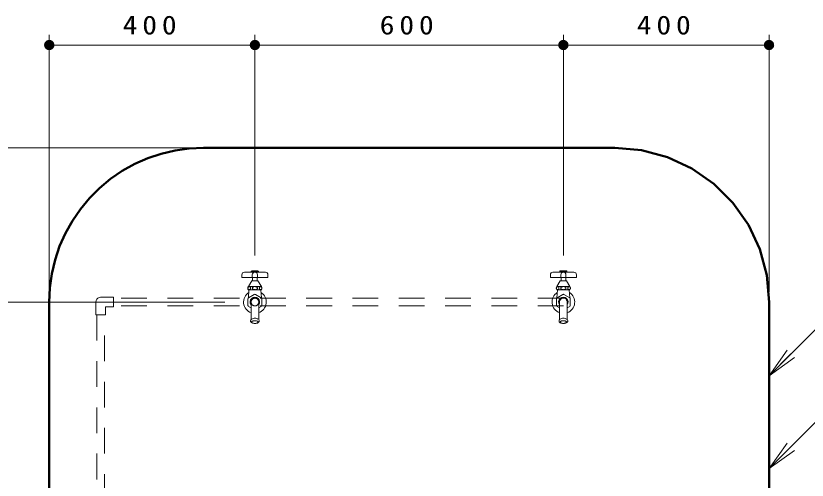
# Model space of a CAD drawing. Units: millimetres on the paper, scale 1:20. Extents: x -385 to 0, y -5 to 267.
# Drawn here: x -322.7 to -245.8, y 129.6 to 174.8 of the extents above; entities that cross this region are included whole.
import ezdxf

# ---------------------------------------------------------------- set-up
doc = ezdxf.new("R2010")
doc.units = ezdxf.units.MM
doc.linetypes.add('USER1', pattern=[4.5, 2.5, -2])
doc.layers.add('LY_1', color=7, linetype='Continuous', lineweight=13)
doc.styles.add('ＭＳ ゴシック', font='')
doc.styles.get('ＭＳ ゴシック').set_extended_font_data('MS Gothic')

# ---------------------------------------------------------------- blocks, each defined once
blk = doc.blocks.new('filled_dot')
at = {"color": 0, "linetype": 'Continuous', "lineweight": -2, "const_width": 1.25}
blk.add_lwpolyline([(-0.625, 0, 1), (0.625, 0, 1)], format="xyb", close=True, dxfattribs=at)

msp = doc.modelspace()

# ---------------------------------------------------------------- linework, layer by layer
at = {"layer": 'LY_1'}
for p, q in [((-319.471, 147.966), (-319.471, 172.966)), ((-299.471, 151.496), (-299.471, 172.966)), ((-269.471, 151.496), (-269.471, 172.966)), ((-249.471, 147.966), (-249.471, 172.966)), ((-319.471, 171.966), (-299.471, 171.966)), ((-299.471, 171.966), (-269.471, 171.966)), ((-269.471, 171.966), (-249.471, 171.966)), ((-305.471, 161.966), (-346.971, 161.966)), ((-302.389, 146.966), (-339.971, 146.966)), ((-249.471, 139.795), (-247.703, 142.27)), ((-249.471, 139.795), (-247.349, 141.916)), ((-246.996, 141.563), (-249.471, 139.795)), ((-249.471, 130.764), (-247.703, 133.239)), ((-249.471, 130.764), (-247.349, 132.885)), ((-246.996, 132.532), (-249.471, 130.764))]:
    msp.add_line(p, q, dxfattribs=at)
at = {"layer": 'LY_1', "color": 253}
for p, q in [((-299.696, 149.366), (-299.696, 149.041)), ((-299.246, 149.041), (-299.246, 149.366)), ((-269.696, 149.366), (-269.696, 149.041)), ((-269.246, 149.041), (-269.246, 149.366)), ((-300.105, 148.491), (-298.837, 148.491)), ((-300.105, 148.141), (-298.837, 148.141)), ((-300.046, 148.141), (-300.097, 147.379)), ((-298.896, 148.141), (-298.845, 147.379)), ((-270.105, 148.491), (-268.837, 148.491)), ((-270.105, 148.141), (-268.837, 148.141)), ((-270.046, 148.141), (-270.097, 147.379)), ((-268.896, 148.141), (-268.845, 147.379))]:
    msp.add_line(p, q, dxfattribs=at)
at = {"layer": 'LY_1', "color": 4, "linetype": 'USER1'}
for p, q in [((-269.471, 147.341), (-313.221, 147.341)), ((-269.471, 146.591), (-313.221, 146.591)), ((-314.846, 145.716), (-314.846, 96.216)), ((-314.096, 96.216), (-314.096, 145.716))]:
    msp.add_line(p, q, dxfattribs=at)
at = {"layer": 'LY_1', "color": 140, "lineweight": 50}
msp.add_line((-249.471, 99.466), (-249.471, 146.966), dxfattribs=at)
msp.add_lwpolyline([(-249.471, 146.966), (-249.699, 149.571), (-250.375, 152.096), (-251.48, 154.466), (-252.98, 156.608), (-254.829, 158.456), (-256.971, 159.956), (-259.341, 161.061), (-261.866, 161.738), (-264.471, 161.966), (-304.471, 161.966), (-305.855, 161.902), (-307.227, 161.71), (-308.576, 161.393), (-309.889, 160.953), (-311.157, 160.393), (-312.367, 159.719), (-313.51, 158.936), (-314.576, 158.051), (-315.556, 157.071), (-316.441, 156.005), (-317.224, 154.862), (-317.898, 153.652), (-318.458, 152.384), (-318.898, 151.071), (-319.215, 149.722), (-319.407, 148.35), (-319.471, 146.966), (-319.471, 99.466)], dxfattribs=at)
at = {"layer": 'LY_1'}
for points in [[(-249.471, 139.795), (-238.663, 150.602), (-223.663, 150.602)], [(-249.471, 130.764), (-238.663, 141.571), (-223.663, 141.571)]]:
    msp.add_lwpolyline(points, dxfattribs=at)
at = {"layer": 'LY_1', "color": 253}
for points in [[(-300.738, 149.616), (-300.738, 149.366), (-298.203, 149.366), (-298.203, 149.616), (-298.222, 149.711), (-298.276, 149.793), (-298.358, 149.847), (-298.453, 149.866), (-300.488, 149.866), (-300.584, 149.847), (-300.665, 149.793), (-300.719, 149.711)], [(-299.721, 149.616), (-299.721, 149.366), (-299.221, 149.366), (-299.221, 149.616), (-299.24, 149.711), (-299.294, 149.793), (-299.375, 149.847), (-299.471, 149.866), (-299.566, 149.847), (-299.648, 149.793), (-299.702, 149.711)], [(-270.738, 149.616), (-270.738, 149.366), (-268.203, 149.366), (-268.203, 149.616), (-268.222, 149.711), (-268.276, 149.793), (-268.358, 149.847), (-268.453, 149.866), (-270.488, 149.866), (-270.584, 149.847), (-270.665, 149.793), (-270.719, 149.711)], [(-269.721, 149.616), (-269.721, 149.366), (-269.221, 149.366), (-269.221, 149.616), (-269.24, 149.711), (-269.294, 149.793), (-269.375, 149.847), (-269.471, 149.866), (-269.566, 149.847), (-269.648, 149.793), (-269.702, 149.711)], [(-299.771, 149.041), (-300.105, 148.491), (-300.145, 148.407), (-300.158, 148.316), (-300.145, 148.224), (-300.105, 148.141), (-298.837, 148.141), (-298.797, 148.224), (-298.783, 148.316), (-298.797, 148.407), (-298.837, 148.491), (-299.171, 149.041)], [(-269.771, 149.041), (-270.105, 148.491), (-270.145, 148.407), (-270.158, 148.316), (-270.145, 148.224), (-270.105, 148.141), (-268.837, 148.141), (-268.797, 148.224), (-268.783, 148.316), (-268.797, 148.407), (-268.837, 148.491), (-269.171, 149.041)], [(-300.025, 148.466), (-300.049, 148.463), (-300.072, 148.455), (-300.095, 148.441), (-300.114, 148.422), (-300.129, 148.399), (-300.141, 148.374), (-300.148, 148.346), (-300.15, 148.316), (-300.148, 148.286), (-300.141, 148.257), (-300.129, 148.232), (-300.114, 148.21), (-300.095, 148.191), (-300.072, 148.177), (-300.049, 148.169), (-300.025, 148.166), (-300.001, 148.169), (-299.979, 148.177), (-299.956, 148.191), (-299.937, 148.21), (-299.922, 148.232), (-299.91, 148.257), (-299.903, 148.286), (-299.9, 148.316), (-299.903, 148.346), (-299.91, 148.374), (-299.922, 148.399), (-299.937, 148.422), (-299.956, 148.441), (-299.979, 148.455), (-300.001, 148.463)], [(-299.471, 148.466), (-299.42, 148.463), (-299.371, 148.454), (-299.331, 148.441), (-299.294, 148.422), (-299.263, 148.398), (-299.237, 148.369), (-299.225, 148.343), (-299.221, 148.316), (-299.225, 148.288), (-299.237, 148.263), (-299.263, 148.233), (-299.294, 148.21), (-299.331, 148.191), (-299.371, 148.178), (-299.42, 148.169), (-299.471, 148.166), (-299.521, 148.169), (-299.571, 148.178), (-299.61, 148.191), (-299.648, 148.21), (-299.679, 148.233), (-299.704, 148.263), (-299.717, 148.288), (-299.721, 148.316), (-299.717, 148.343), (-299.704, 148.369), (-299.679, 148.398), (-299.648, 148.422), (-299.61, 148.441), (-299.571, 148.454), (-299.521, 148.463)], [(-298.916, 148.466), (-298.892, 148.463), (-298.87, 148.455), (-298.847, 148.441), (-298.828, 148.422), (-298.812, 148.399), (-298.801, 148.374), (-298.794, 148.346), (-298.791, 148.316), (-298.794, 148.286), (-298.801, 148.257), (-298.812, 148.232), (-298.828, 148.21), (-298.847, 148.191), (-298.87, 148.177), (-298.892, 148.169), (-298.916, 148.166), (-298.94, 148.169), (-298.963, 148.177), (-298.985, 148.191), (-299.005, 148.21), (-299.02, 148.232), (-299.031, 148.257), (-299.039, 148.286), (-299.041, 148.316), (-299.039, 148.346), (-299.031, 148.374), (-299.02, 148.399), (-299.005, 148.422), (-298.985, 148.441), (-298.963, 148.455), (-298.94, 148.463)], [(-270.025, 148.466), (-270.049, 148.463), (-270.072, 148.455), (-270.095, 148.441), (-270.114, 148.422), (-270.129, 148.399), (-270.141, 148.374), (-270.148, 148.346), (-270.15, 148.316), (-270.148, 148.286), (-270.141, 148.257), (-270.129, 148.232), (-270.114, 148.21), (-270.095, 148.191), (-270.072, 148.177), (-270.049, 148.169), (-270.025, 148.166), (-270.001, 148.169), (-269.979, 148.177), (-269.956, 148.191), (-269.937, 148.21), (-269.922, 148.232), (-269.91, 148.257), (-269.903, 148.286), (-269.9, 148.316), (-269.903, 148.346), (-269.91, 148.374), (-269.922, 148.399), (-269.937, 148.422), (-269.956, 148.441), (-269.979, 148.455), (-270.001, 148.463)], [(-269.471, 148.466), (-269.42, 148.463), (-269.371, 148.454), (-269.331, 148.441), (-269.294, 148.422), (-269.263, 148.398), (-269.237, 148.369), (-269.225, 148.343), (-269.221, 148.316), (-269.225, 148.288), (-269.237, 148.263), (-269.263, 148.233), (-269.294, 148.21), (-269.331, 148.191), (-269.371, 148.178), (-269.42, 148.169), (-269.471, 148.166), (-269.521, 148.169), (-269.571, 148.178), (-269.61, 148.191), (-269.648, 148.21), (-269.679, 148.233), (-269.704, 148.263), (-269.717, 148.288), (-269.721, 148.316), (-269.717, 148.343), (-269.704, 148.369), (-269.679, 148.398), (-269.648, 148.422), (-269.61, 148.441), (-269.571, 148.454), (-269.521, 148.463)], [(-268.916, 148.466), (-268.892, 148.463), (-268.87, 148.455), (-268.847, 148.441), (-268.828, 148.422), (-268.812, 148.399), (-268.801, 148.374), (-268.794, 148.346), (-268.791, 148.316), (-268.794, 148.286), (-268.801, 148.257), (-268.812, 148.232), (-268.828, 148.21), (-268.847, 148.191), (-268.87, 148.177), (-268.892, 148.169), (-268.916, 148.166), (-268.94, 148.169), (-268.963, 148.177), (-268.985, 148.191), (-269.005, 148.21), (-269.02, 148.232), (-269.031, 148.257), (-269.039, 148.286), (-269.041, 148.316), (-269.039, 148.346), (-269.031, 148.374), (-269.02, 148.399), (-269.005, 148.422), (-268.985, 148.441), (-268.963, 148.455), (-268.94, 148.463)], [(-299.074, 145.22), (-299.053, 145.178), (-299.046, 145.13), (-299.053, 145.083), (-299.074, 145.04), (-299.117, 144.99), (-299.17, 144.95), (-299.233, 144.918), (-299.301, 144.896), (-299.385, 144.88), (-299.471, 144.875), (-299.557, 144.88), (-299.641, 144.896), (-299.708, 144.918), (-299.771, 144.95), (-299.824, 144.99), (-299.868, 145.04), (-299.889, 145.083), (-299.896, 145.13), (-299.889, 145.178), (-299.868, 145.22), (-299.854, 145.239), (-299.846, 145.26), (-299.846, 146.966), (-299.839, 147.035), (-299.82, 147.101), (-299.79, 147.163), (-299.748, 147.218), (-299.697, 147.265), (-299.638, 147.301), (-299.573, 147.326), (-299.505, 147.339), (-299.436, 147.339), (-299.368, 147.326), (-299.304, 147.301), (-299.245, 147.265), (-299.194, 147.218), (-299.152, 147.163), (-299.121, 147.101), (-299.102, 147.035), (-299.096, 146.966), (-299.096, 145.26), (-299.088, 145.239)], [(-269.074, 145.22), (-269.053, 145.178), (-269.046, 145.13), (-269.053, 145.083), (-269.074, 145.04), (-269.117, 144.99), (-269.17, 144.95), (-269.233, 144.918), (-269.301, 144.896), (-269.385, 144.88), (-269.471, 144.875), (-269.557, 144.88), (-269.641, 144.896), (-269.708, 144.918), (-269.771, 144.95), (-269.824, 144.99), (-269.868, 145.04), (-269.889, 145.083), (-269.896, 145.13), (-269.889, 145.178), (-269.868, 145.22), (-269.854, 145.239), (-269.846, 145.26), (-269.846, 146.966), (-269.839, 147.035), (-269.82, 147.101), (-269.79, 147.163), (-269.748, 147.218), (-269.697, 147.265), (-269.638, 147.301), (-269.573, 147.326), (-269.505, 147.339), (-269.436, 147.339), (-269.368, 147.326), (-269.304, 147.301), (-269.245, 147.265), (-269.194, 147.218), (-269.152, 147.163), (-269.121, 147.101), (-269.102, 147.035), (-269.096, 146.966), (-269.096, 145.26), (-269.088, 145.239)], [(-299.471, 145.152), (-299.41, 145.149), (-299.349, 145.141), (-299.303, 145.129), (-299.259, 145.113), (-299.221, 145.091), (-299.188, 145.063), (-299.175, 145.043), (-299.171, 145.019), (-299.175, 144.996), (-299.188, 144.976), (-299.221, 144.947), (-299.259, 144.926), (-299.303, 144.909), (-299.349, 144.898), (-299.41, 144.89), (-299.471, 144.887), (-299.532, 144.89), (-299.593, 144.898), (-299.639, 144.909), (-299.683, 144.926), (-299.721, 144.947), (-299.754, 144.976), (-299.766, 144.996), (-299.771, 145.019), (-299.766, 145.043), (-299.754, 145.063), (-299.721, 145.091), (-299.683, 145.113), (-299.639, 145.129), (-299.593, 145.141), (-299.532, 145.149)], [(-269.471, 145.152), (-269.41, 145.149), (-269.349, 145.141), (-269.303, 145.129), (-269.259, 145.113), (-269.221, 145.091), (-269.188, 145.063), (-269.175, 145.043), (-269.171, 145.019), (-269.175, 144.996), (-269.188, 144.976), (-269.221, 144.947), (-269.259, 144.926), (-269.303, 144.909), (-269.349, 144.898), (-269.41, 144.89), (-269.471, 144.887), (-269.532, 144.89), (-269.593, 144.898), (-269.639, 144.909), (-269.683, 144.926), (-269.721, 144.947), (-269.754, 144.976), (-269.766, 144.996), (-269.771, 145.019), (-269.766, 145.043), (-269.754, 145.063), (-269.721, 145.091), (-269.683, 145.113), (-269.639, 145.129), (-269.593, 145.141), (-269.532, 145.149)]]:
    msp.add_lwpolyline(points, close=True, dxfattribs=at)
for points in [[(-299.821, 149.966), (-299.771, 150.016), (-299.171, 150.016), (-299.121, 149.966)], [(-299.121, 149.866), (-299.121, 149.966), (-299.821, 149.966), (-299.821, 149.866)], [(-269.821, 149.966), (-269.771, 150.016), (-269.171, 150.016), (-269.121, 149.966)], [(-269.121, 149.866), (-269.121, 149.966), (-269.821, 149.966), (-269.821, 149.866)], [(-299.846, 146.402), (-300.09, 146.543), (-300.12, 146.591), (-300.147, 146.641), (-300.147, 147.291), (-300.12, 147.341), (-300.09, 147.389), (-299.527, 147.714), (-299.471, 147.716), (-299.414, 147.714), (-298.851, 147.389)], [(-298.851, 147.389), (-298.821, 147.341), (-298.795, 147.291), (-298.795, 146.641), (-298.821, 146.591), (-298.851, 146.543), (-299.096, 146.402)], [(-269.846, 146.402), (-270.09, 146.543), (-270.12, 146.591), (-270.147, 146.641), (-270.147, 147.291), (-270.12, 147.341), (-270.09, 147.389), (-269.527, 147.714), (-269.471, 147.716), (-269.414, 147.714), (-268.851, 147.389)], [(-268.851, 147.389), (-268.821, 147.341), (-268.795, 147.291), (-268.795, 146.641), (-268.821, 146.591), (-268.851, 146.543), (-269.096, 146.402)], [(-299.771, 145.311), (-299.708, 145.343), (-299.641, 145.365), (-299.557, 145.381), (-299.471, 145.386)], [(-299.471, 145.386), (-299.385, 145.381), (-299.301, 145.365), (-299.233, 145.343), (-299.17, 145.311)], [(-269.771, 145.311), (-269.708, 145.343), (-269.641, 145.365), (-269.557, 145.381), (-269.471, 145.386)], [(-269.471, 145.386), (-269.385, 145.381), (-269.301, 145.365), (-269.233, 145.343), (-269.17, 145.311)]]:
    msp.add_lwpolyline(points, dxfattribs=at)
at = {"layer": 'LY_1', "color": 4, "linetype": 'USER1'}
msp.add_lwpolyline([(-314.946, 145.716), (-313.996, 145.716), (-313.996, 146.491), (-313.221, 146.491), (-313.221, 147.441), (-314.471, 147.441), (-314.618, 147.418), (-314.75, 147.35), (-314.855, 147.245), (-314.923, 147.113), (-314.946, 146.966)], close=True, dxfattribs=at)
msp.add_circle((-299.471, 146.966), 0.375, dxfattribs=at)
at = {"layer": 'LY_1', "color": 253}
for centre, radius, start, end in [((-299.471, 146.966), 1.1, 122.52936, 250.06773), ((-299.845, 148.316), 0.313, 145.99743, 214.00257), ((-299.471, 146.966), 1.1, 289.93227, 57.47064), ((-299.096, 148.316), 0.313, 325.99743, 34.00257), ((-269.471, 146.966), 1.1, 122.52936, 250.06773), ((-269.845, 148.316), 0.313, 145.99743, 214.00257), ((-269.471, 146.966), 1.1, 289.93227, 57.47064), ((-269.096, 148.316), 0.313, 325.99743, 34.00257), ((-299.471, 146.966), 0.463, 324.17523, 215.82477), ((-269.471, 146.966), 0.463, 324.17523, 215.82477)]:
    msp.add_arc(centre, radius, start, end, dxfattribs=at)

# ---------------------------------------------------------------- block references
at = {"layer": 'LY_1', "xscale": 0.4, "yscale": 0.4}
for p in [(-319.471, 171.966), (-299.471, 171.966), (-269.471, 171.966)]:
    msp.add_blockref('filled_dot', p, dxfattribs=at)
at = {"layer": 'LY_1', "xscale": 0.4, "yscale": 0.4, "rotation": 180}
for p in [(-299.471, 171.966), (-269.471, 171.966), (-249.471, 171.966)]:
    msp.add_blockref('filled_dot', p, dxfattribs=at)

# ---------------------------------------------------------------- texts
at = {"layer": 'LY_1', "char_height": 1.833, "attachment_point": 8, "style": 'ＭＳ ゴシック'}
for s, insert in [('\\T1.33;\\W1.15;400', (-309.471, 172.966)), ('\\T1.33;\\W1.15;600', (-284.471, 172.966)), ('\\T1.33;\\W1.15;400', (-259.471, 172.966))]:
    msp.add_mtext(s, dxfattribs=dict(at, insert=insert))

doc.saveas('drawing.dxf')
